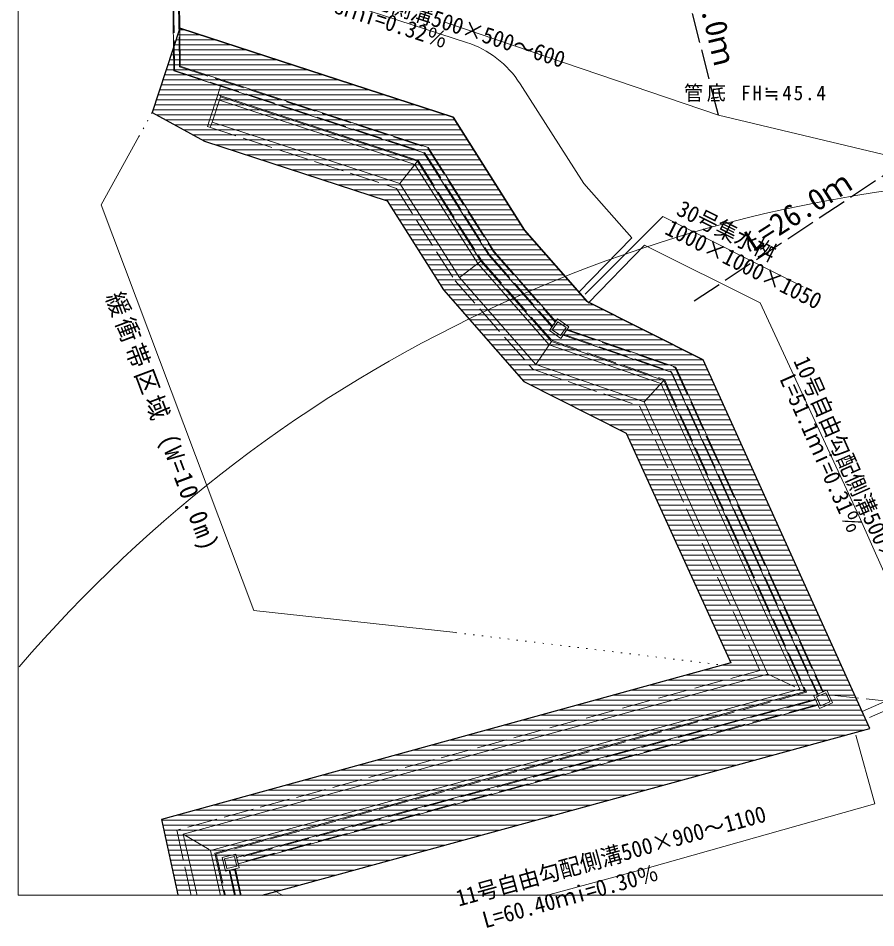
# Model space of a CAD drawing. Units: millimetres on the paper. Extents: x 0 to 442, y -44 to 297.
# Drawn here: x 0.2 to 171.6, y -6.5 to 175.3 of the extents above; entities that cross this region are included whole.
import ezdxf
from ezdxf.enums import TextEntityAlignment as Align

# ---------------------------------------------------------------- set-up
doc = ezdxf.new("R2010")
doc.units = ezdxf.units.MM
doc.linetypes.add('DASHED', pattern=[7.5, 6, -1.5])
doc.linetypes.add('DOTTED', pattern=[1.75, 0.25, -1.5])
for name, color, linetype, lineweight in [('_0-3_①．雨水', 7, 'Continuous', 9), ('①．雨水', 7, 'Continuous', 9), ('③．地下', 7, 'Continuous', 9), ('⑦．防火', 5, 'Continuous', 9), ('⑧．緩衝', 9, 'Continuous', 9), ('造成地', 7, 'Continuous', 9)]:
    doc.layers.add(name, color=color, linetype=linetype, lineweight=lineweight)
doc.styles.add('ＭＳ ゴシック', font='')
doc.styles.get('ＭＳ ゴシック').set_extended_font_data('MS Gothic')

msp = doc.modelspace()

# ---------------------------------------------------------------- linework, layer by layer
at = {"layer": '_0-3_①．雨水'}
for p, q in [((89.812, 170.449), (49.08, 183.705)), ((113.209, 142.222), (100.489, 162.18)), ((122.789, 131.385), (113.209, 142.222)), ((113.516, 120.086), (129.008, 135.662)), ((157.081, 121.604), (129.008, 135.662)), ((112.154, 120.447), (122.789, 131.385)), ((114.073, 118.352), (125.332, 129.932)), ((148.454, 118.354), (125.332, 129.932)), ((168.223, 75.714), (148.454, 118.354)), ((182.772, 42.892), (168.223, 75.714)), ((170.335, 35.501), (191.472, 44.87)), ((168.839, 36.716), (182.772, 42.892)), ((167.558, 31.973), (171.349, 18.268)), ((125.885, 5.409), (171.349, 18.268)), ((105.713, -0.06), (125.885, 5.409)), ((51.237, 1.011), (53.075, -0.06)), ((51.932, -0.06), (51.705, 0.072))]:
    msp.add_line(p, q, dxfattribs=at)
msp.add_arc((83.623, 151.431), 20, 32.51016, 71.9733, dxfattribs=at)
at = {"layer": '①．雨水'}
for p, q in [((31.298, 164.73), (30.859, 201.245)), ((32.587, 165.676), (32.159, 201.26)), ((32.587, 165.676), (82.136, 149.455)), ((31.298, 164.73), (81.289, 148.364)), ((82.136, 149.455), (95.326, 128.679)), ((81.289, 148.364), (94.283, 127.897)), ((94.283, 127.897), (106.85, 113.58)), ((95.326, 128.679), (107.619, 114.675)), ((107.967, 115.169), (106.357, 112.878)), ((108.064, 114.612), (106.914, 112.976)), ((107.967, 115.169), (110.258, 113.559)), ((108.064, 114.612), (109.7, 113.462)), ((106.357, 112.878), (108.648, 111.268)), ((106.914, 112.976), (108.55, 111.826)), ((109.7, 113.462), (108.55, 111.826)), ((110.258, 113.559), (108.648, 111.268)), ((109.905, 113.058), (131.604, 105.545)), ((109.128, 111.951), (130.651, 104.499)), ((131.604, 105.545), (161.055, 40.675)), ((130.651, 104.499), (159.865, 40.15)), ((161.755, 40.983), (159.193, 39.853)), ((161.55, 40.456), (159.72, 39.649)), ((161.55, 40.456), (162.357, 38.626)), ((161.755, 40.983), (162.885, 38.422)), ((159.489, 39.182), (43.869, 7.503)), ((159.193, 39.853), (160.323, 37.291)), ((159.72, 39.649), (160.528, 37.819)), ((162.885, 38.422), (160.323, 37.291)), ((162.357, 38.626), (160.528, 37.819)), ((160.02, 37.979), (44.171, 6.238)), ((43.705, 8.189), (40.982, 7.54)), ((40.982, 7.54), (41.631, 4.817)), ((43.409, 7.708), (41.464, 7.244)), ((43.409, 7.708), (43.873, 5.762)), ((43.705, 8.189), (44.355, 5.466)), ((41.464, 7.244), (41.927, 5.298)), ((44.355, 5.466), (41.631, 4.817)), ((43.873, 5.762), (41.927, 5.298)), ((42.343, 4.986), (43.468, -0.06)), ((43.608, 5.288), (44.8, -0.06))]:
    msp.add_line(p, q, dxfattribs=at)
at = {"layer": '①．雨水', "linetype": 'DASHED'}
for p, q in [((31.447, 164.839), (31.009, 201.246)), ((32.438, 165.567), (32.009, 201.258)), ((32.438, 165.567), (82.038, 149.329)), ((31.447, 164.839), (81.335, 148.507)), ((82.038, 149.329), (95.206, 128.589)), ((81.415, 148.445), (94.403, 127.987)), ((94.403, 127.987), (106.939, 113.706)), ((95.206, 128.589), (107.53, 114.548)), ((109.816, 112.93), (131.494, 105.424)), ((109.217, 112.079), (130.761, 104.62)), ((130.761, 104.62), (160.003, 40.21)), ((131.494, 105.424), (160.918, 40.614)), ((159.55, 39.043), (43.904, 7.357)), ((159.958, 38.118), (44.136, 6.384)), ((42.489, 5.021), (43.622, -0.06)), ((43.462, 5.253), (44.647, -0.06))]:
    msp.add_line(p, q, dxfattribs=at)
at = {"layer": '③．地下', "linetype": 'DASHED', "lineweight": 25}
for p, q in [((140.117, 155.872), (127.444, 205.47)), ((177.735, 146.895), (135.015, 118.536))]:
    msp.add_line(p, q, dxfattribs=at)
at = {"layer": '③．地下'}
for p, q in [((140.117, 155.872), (85.457, 174.452)), ((302.994, 117.005), (140.117, 155.872))]:
    msp.add_line(p, q, dxfattribs=at)
at = {"layer": '⑦．防火'}
msp.add_arc((213.167, -136.435), 280, 42.51535, 139.4391, dxfattribs=at)
at = {"layer": '⑧．緩衝', "color": 7, "lineweight": 25}
for p, q in [((32.495, 173.308), (26.974, 156.4)), ((32.495, 173.308), (26.974, 156.4)), ((32.495, 173.308), (26.974, 156.4)), ((87.124, 155.47), (32.495, 173.308)), ((32.495, 173.308), (87.124, 155.47)), ((87.124, 155.47), (32.495, 173.308)), ((26.974, 156.4), (37.425, 150.693)), ((26.974, 156.4), (37.425, 150.693)), ((101.39, 132.936), (87.124, 155.47)), ((87.124, 155.47), (101.39, 132.936)), ((101.39, 132.936), (87.124, 155.47)), ((37.425, 150.693), (73.909, 138.78)), ((37.425, 150.693), (73.909, 138.78)), ((73.909, 138.78), (85.163, 121.004)), ((73.909, 138.78), (85.163, 121.004)), ((113.9, 118.675), (101.39, 132.936)), ((101.39, 132.936), (113.9, 118.675)), ((113.9, 118.675), (101.39, 132.936)), ((85.163, 121.004), (101.266, 102.647)), ((85.163, 121.004), (101.266, 102.647)), ((137.084, 106.985), (113.9, 118.675)), ((113.9, 118.675), (137.084, 106.985)), ((137.084, 106.985), (113.9, 118.675)), ((170.356, 33.326), (137.084, 106.985)), ((170.356, 33.326), (137.084, 106.985)), ((101.266, 102.647), (121.691, 92.347)), ((101.266, 102.647), (121.691, 92.347)), ((121.691, 92.347), (142.596, 46.412)), ((121.691, 92.347), (142.596, 46.412)), ((142.596, 46.412), (28.884, 15.097)), ((142.596, 46.412), (28.884, 15.097)), ((54.44, 1.454), (170.356, 33.326)), ((54.44, 1.454), (170.356, 33.326)), ((28.884, 15.097), (32.146, 0.094)), ((28.884, 15.097), (32.146, 0.094)), ((28.884, 15.097), (32.146, 0.094)), ((32.146, 0.094), (48.991, -0.021)), ((48.991, -0.021), (54.44, 1.454))]:
    msp.add_line(p, q, dxfattribs=at)
at = {"layer": '⑧．緩衝'}
for p, q in [((32.388, 172.979), (33.501, 172.979)), ((31.735, 170.979), (39.626, 170.979)), ((32.061, 171.979), (36.563, 171.979)), ((31.408, 169.979), (42.688, 169.979)), ((30.755, 167.979), (48.813, 167.979)), ((31.082, 168.979), (45.751, 168.979)), ((30.102, 165.979), (54.938, 165.979)), ((30.429, 166.979), (51.876, 166.979)), ((29.449, 163.979), (61.063, 163.979)), ((29.776, 164.979), (58.001, 164.979)), ((28.796, 161.979), (67.188, 161.979)), ((29.123, 162.979), (64.126, 162.979)), ((28.47, 160.979), (70.251, 160.979)), ((27.817, 158.979), (76.376, 158.979)), ((28.143, 159.979), (73.313, 159.979)), ((27.163, 156.979), (82.501, 156.979)), ((27.49, 157.979), (79.438, 157.979)), ((27.745, 155.979), (85.563, 155.979)), ((29.576, 154.979), (87.434, 154.979)), ((31.408, 153.979), (88.068, 153.979)), ((33.239, 152.979), (88.701, 152.979)), ((35.07, 151.979), (89.334, 151.979)), ((36.902, 150.979), (89.967, 150.979)), ((39.612, 149.979), (90.6, 149.979)), ((42.674, 148.979), (91.233, 148.979)), ((45.737, 147.979), (91.866, 147.979)), ((48.799, 146.979), (92.499, 146.979)), ((51.862, 145.979), (93.132, 145.979)), ((54.924, 144.979), (93.766, 144.979)), ((57.986, 143.979), (94.399, 143.979)), ((61.049, 142.979), (95.032, 142.979)), ((64.111, 141.979), (95.665, 141.979)), ((67.173, 140.979), (96.298, 140.979)), ((70.236, 139.979), (96.931, 139.979)), ((73.298, 138.979), (97.564, 138.979)), ((74.416, 137.979), (98.197, 137.979)), ((75.049, 136.979), (98.83, 136.979)), ((75.682, 135.979), (99.464, 135.979)), ((76.315, 134.979), (100.097, 134.979)), ((76.948, 133.979), (100.73, 133.979)), ((77.581, 132.979), (101.363, 132.979)), ((78.214, 131.979), (102.229, 131.979)), ((78.847, 130.979), (103.107, 130.979)), ((79.48, 129.979), (103.984, 129.979)), ((80.114, 128.979), (104.861, 128.979)), ((80.747, 127.979), (105.738, 127.979)), ((81.38, 126.979), (106.616, 126.979)), ((82.013, 125.979), (107.493, 125.979)), ((82.646, 124.979), (108.37, 124.979)), ((83.279, 123.979), (109.247, 123.979)), ((83.912, 122.979), (110.125, 122.979)), ((84.545, 121.979), (111.002, 121.979)), ((85.184, 120.979), (111.879, 120.979)), ((86.062, 119.979), (112.756, 119.979)), ((86.939, 118.979), (113.633, 118.979)), ((87.816, 117.979), (115.28, 117.979)), ((88.693, 116.979), (117.263, 116.979)), ((89.57, 115.979), (119.246, 115.979)), ((90.448, 114.979), (121.229, 114.979)), ((91.325, 113.979), (123.213, 113.979)), ((92.202, 112.979), (125.196, 112.979)), ((93.079, 111.979), (127.179, 111.979)), ((93.957, 110.979), (129.162, 110.979)), ((94.834, 109.979), (131.145, 109.979)), ((95.711, 108.979), (133.128, 108.979)), ((96.588, 107.979), (135.111, 107.979)), ((97.465, 106.979), (137.086, 106.979)), ((98.343, 105.979), (137.538, 105.979)), ((99.22, 104.979), (137.99, 104.979)), ((100.097, 103.979), (138.441, 103.979)), ((100.974, 102.979), (138.893, 102.979)), ((102.59, 101.979), (139.345, 101.979)), ((104.573, 100.979), (139.797, 100.979)), ((106.556, 99.979), (140.248, 99.979)), ((108.539, 98.979), (140.7, 98.979)), ((110.522, 97.979), (141.152, 97.979)), ((112.505, 96.979), (141.603, 96.979)), ((114.488, 95.979), (142.055, 95.979)), ((116.471, 94.979), (142.507, 94.979)), ((118.454, 93.979), (142.959, 93.979)), ((120.437, 92.979), (143.41, 92.979)), ((121.859, 91.979), (143.862, 91.979)), ((122.314, 90.979), (144.314, 90.979)), ((122.769, 89.979), (144.765, 89.979)), ((123.224, 88.979), (145.217, 88.979)), ((123.679, 87.979), (145.669, 87.979)), ((124.134, 86.979), (146.121, 86.979)), ((124.589, 85.979), (146.572, 85.979)), ((125.044, 84.979), (147.024, 84.979)), ((125.499, 83.979), (147.476, 83.979)), ((125.955, 82.979), (147.927, 82.979)), ((126.41, 81.979), (148.379, 81.979)), ((126.865, 80.979), (148.831, 80.979)), ((127.32, 79.979), (149.282, 79.979)), ((127.775, 78.979), (149.734, 78.979)), ((128.23, 77.979), (150.186, 77.979)), ((128.685, 76.979), (150.638, 76.979)), ((129.14, 75.979), (151.089, 75.979)), ((129.595, 74.979), (151.541, 74.979)), ((130.05, 73.979), (151.993, 73.979)), ((130.506, 72.979), (152.444, 72.979)), ((130.961, 71.979), (152.896, 71.979)), ((131.416, 70.979), (153.348, 70.979)), ((131.871, 69.979), (153.8, 69.979)), ((132.326, 68.979), (154.251, 68.979)), ((132.781, 67.979), (154.703, 67.979)), ((133.236, 66.979), (155.155, 66.979)), ((133.691, 65.979), (155.606, 65.979)), ((134.146, 64.979), (156.058, 64.979)), ((134.601, 63.979), (156.51, 63.979)), ((135.056, 62.979), (156.962, 62.979)), ((135.512, 61.979), (157.413, 61.979)), ((135.967, 60.979), (157.865, 60.979)), ((136.422, 59.979), (158.317, 59.979)), ((136.877, 58.979), (158.768, 58.979)), ((137.332, 57.979), (159.22, 57.979)), ((137.787, 56.979), (159.672, 56.979)), ((138.242, 55.979), (160.124, 55.979)), ((138.697, 54.979), (160.575, 54.979)), ((139.152, 53.979), (161.027, 53.979)), ((139.607, 52.979), (161.479, 52.979)), ((140.062, 51.979), (161.93, 51.979)), ((140.518, 50.979), (162.382, 50.979)), ((140.973, 49.979), (162.834, 49.979)), ((141.428, 48.979), (163.286, 48.979)), ((141.883, 47.979), (163.737, 47.979)), ((141.024, 45.979), (164.641, 45.979)), ((142.338, 46.979), (164.189, 46.979)), ((133.761, 43.979), (165.544, 43.979)), ((137.392, 44.979), (165.092, 44.979)), ((126.499, 41.979), (166.447, 41.979)), ((130.13, 42.979), (165.996, 42.979)), ((122.867, 40.979), (166.899, 40.979)), ((115.605, 38.979), (167.803, 38.979)), ((119.236, 39.979), (167.351, 39.979)), ((108.343, 36.979), (168.706, 36.979)), ((111.974, 37.979), (168.254, 37.979)), ((101.08, 34.979), (169.609, 34.979)), ((104.711, 35.979), (169.158, 35.979)), ((93.818, 32.979), (169.096, 32.979)), ((97.449, 33.979), (170.061, 33.979)), ((86.555, 30.979), (161.822, 30.979)), ((90.187, 31.979), (165.459, 31.979)), ((82.924, 29.979), (158.185, 29.979)), ((75.662, 27.979), (150.911, 27.979)), ((79.293, 28.979), (154.548, 28.979)), ((68.399, 25.979), (143.637, 25.979)), ((72.031, 26.979), (147.274, 26.979)), ((61.137, 23.979), (136.363, 23.979)), ((64.768, 24.979), (140, 24.979)), ((53.875, 21.979), (129.089, 21.979)), ((57.506, 22.979), (132.726, 22.979)), ((50.243, 20.979), (125.452, 20.979)), ((42.981, 18.979), (118.179, 18.979)), ((46.612, 19.979), (121.816, 19.979)), ((35.719, 16.979), (110.905, 16.979)), ((39.35, 17.979), (114.542, 17.979)), ((28.909, 14.979), (103.631, 14.979)), ((32.087, 15.979), (107.268, 15.979)), ((29.127, 13.979), (99.994, 13.979)), ((29.344, 12.979), (96.357, 12.979)), ((29.562, 11.979), (92.72, 11.979)), ((29.779, 10.979), (89.083, 10.979)), ((29.996, 9.979), (85.446, 9.979)), ((30.214, 8.979), (81.809, 8.979)), ((30.431, 7.979), (78.172, 7.979)), ((30.649, 6.979), (74.536, 6.979)), ((30.866, 5.979), (70.899, 5.979)), ((31.083, 4.979), (67.262, 4.979)), ((31.301, 3.979), (63.625, 3.979)), ((31.518, 2.979), (59.988, 2.979)), ((31.736, 1.979), (56.351, 1.979)), ((31.953, 0.979), (52.686, 0.979))]:
    msp.add_line(p, q, dxfattribs=at)
at = {"layer": '⑧．緩衝', "color": 7, "linetype": 'DOTTED', "lineweight": 18}
for p, q in [((24.34, 151.636), (26.974, 156.4)), ((87.642, 52.471), (141.024, 45.979))]:
    msp.add_line(p, q, dxfattribs=at)
at = {"layer": '⑧．緩衝', "color": 7}
for p, q in [((24.34, 151.636), (16.782, 137.964)), ((47.289, 56.92), (16.782, 137.964)), ((87.642, 52.471), (47.289, 56.92))]:
    msp.add_line(p, q, dxfattribs=at)
at = {"layer": '造成地'}
for p, q in [((0.225, 0.012), (0.225, 297.049)), ((31.298, 164.73), (30.859, 201.244)), ((32.587, 165.676), (32.159, 201.26)), ((31.006, 189.032), (31.298, 164.73)), ((32.587, 165.676), (82.136, 149.454)), ((31.298, 164.73), (40.647, 161.664)), ((31.298, 164.73), (81.289, 148.364)), ((40.667, 161.663), (39.818, 159.067)), ((38.384, 154.687), (40.107, 159.952)), ((40.615, 159.575), (38.954, 154.5)), ((39.818, 159.067), (79.496, 146.058)), ((40.107, 159.952), (40.678, 159.765)), ((40.107, 159.952), (80.115, 146.854)), ((40.678, 159.765), (40.615, 159.575)), ((79.985, 146.687), (40.615, 159.575)), ((38.036, 153.625), (38.384, 154.687)), ((38.954, 154.5), (38.606, 153.438)), ((38.954, 154.5), (76.503, 142.208)), ((82.136, 149.454), (95.326, 128.678)), ((81.289, 148.364), (94.282, 127.897)), ((79.496, 146.058), (92.075, 126.243)), ((92.677, 126.694), (79.985, 146.687)), ((76.503, 142.208), (88.391, 123.482)), ((94.282, 127.897), (106.85, 113.58)), ((95.326, 128.678), (107.619, 114.674)), ((92.075, 126.243), (106.323, 110.012)), ((106.755, 110.656), (92.677, 126.694)), ((88.391, 123.482), (103.674, 106.072)), ((107.967, 115.169), (106.357, 112.878)), ((108.064, 114.612), (106.914, 112.975)), ((107.967, 115.169), (110.258, 113.559)), ((108.064, 114.612), (109.7, 113.462)), ((106.357, 112.878), (108.648, 111.268)), ((106.914, 112.975), (108.55, 111.825)), ((109.7, 113.462), (108.55, 111.825)), ((110.258, 113.559), (108.648, 111.268)), ((109.905, 113.057), (131.604, 105.544)), ((109.128, 111.951), (130.651, 104.499)), ((106.323, 110.012), (128.636, 102.287)), ((129.185, 102.89), (106.755, 110.656)), ((103.674, 106.072), (125.271, 98.594)), ((131.604, 105.544), (161.055, 40.674)), ((130.651, 104.499), (159.865, 40.149)), ((128.636, 102.287), (156.377, 41.181)), ((157.424, 40.69), (129.185, 102.89)), ((125.271, 98.594), (149.972, 44.185)), ((149.972, 44.185), (33.215, 12.195)), ((156.377, 41.181), (38.648, 8.924)), ((39.535, 8.389), (157.424, 40.69)), ((161.755, 40.983), (159.193, 39.853)), ((161.55, 40.456), (159.72, 39.648)), ((161.55, 40.456), (162.357, 38.626)), ((161.755, 40.983), (162.885, 38.421)), ((159.489, 39.182), (43.869, 7.503)), ((159.193, 39.853), (160.323, 37.291)), ((159.72, 39.648), (160.528, 37.818)), ((162.885, 38.421), (160.323, 37.291)), ((162.357, 38.626), (160.528, 37.818)), ((160.02, 37.979), (44.171, 6.237)), ((33.215, 12.195), (35.948, -0.06)), ((38.648, 8.924), (40.651, -0.06)), ((41.419, -0.06), (39.535, 8.389)), ((43.705, 8.189), (40.982, 7.54)), ((40.982, 7.54), (41.631, 4.816)), ((43.409, 7.707), (41.464, 7.243)), ((43.409, 7.707), (43.873, 5.762)), ((43.705, 8.189), (44.355, 5.465)), ((41.464, 7.243), (41.927, 5.298)), ((44.355, 5.465), (41.631, 4.816)), ((43.873, 5.762), (41.927, 5.298)), ((42.343, 4.986), (43.468, -0.06)), ((43.608, 5.287), (44.8, -0.06)), ((420.04, 0.012), (0.225, 0.012))]:
    msp.add_line(p, q, dxfattribs=at)
at = {"layer": '造成地', "linetype": 'DASHED'}
for p, q in [((31.447, 164.839), (31.009, 201.246)), ((32.438, 165.567), (32.009, 201.258)), ((32.438, 165.567), (82.038, 149.328)), ((31.447, 164.839), (81.335, 148.506)), ((40.678, 159.765), (80.115, 146.854)), ((38.036, 153.625), (75.774, 141.27)), ((82.038, 149.328), (95.206, 128.588)), ((81.415, 148.444), (94.403, 127.987)), ((79.985, 146.687), (76.503, 142.208)), ((80.115, 146.854), (92.838, 126.814)), ((75.774, 141.27), (87.493, 122.81)), ((94.403, 127.987), (106.939, 113.706)), ((95.206, 128.588), (107.53, 114.548)), ((92.677, 126.694), (88.391, 123.482)), ((92.838, 126.814), (106.871, 110.828)), ((87.493, 122.81), (103.029, 105.112)), ((109.815, 112.93), (131.494, 105.424)), ((109.217, 112.079), (130.761, 104.619)), ((106.755, 110.656), (103.674, 106.072)), ((106.871, 110.828), (129.332, 103.051)), ((103.029, 105.112), (124.451, 97.695)), ((130.761, 104.619), (160.003, 40.21)), ((131.494, 105.424), (160.918, 40.614)), ((129.185, 102.89), (125.271, 98.594)), ((129.332, 103.051), (157.703, 40.559)), ((124.451, 97.695), (148.412, 44.917)), ((148.412, 44.917), (31.892, 12.991)), ((149.972, 44.185), (157.424, 40.69)), ((157.703, 40.559), (39.772, 8.247)), ((162.164, 40.055), (347.332, 19.131)), ((159.55, 39.043), (43.904, 7.357)), ((159.958, 38.118), (44.136, 6.383)), ((31.892, 12.991), (34.803, -0.06)), ((33.215, 12.195), (39.535, 8.389)), ((39.772, 8.247), (41.624, -0.06)), ((42.489, 5.021), (43.622, -0.06)), ((43.462, 5.253), (44.647, -0.06))]:
    msp.add_line(p, q, dxfattribs=at)

# ---------------------------------------------------------------- texts
at = {"layer": '_0-3_①．雨水', "style": 'ＭＳ ゴシック', "width": 0.95}
for s, rotation, p in [('9号自由勾配側溝500×500～600', 341.973, (51.695, 182.854)), (' L=63.8ｍi=0.32％', 341.973, (50.581, 179.431)), ('30号集水桝', 333.401, (131.041, 135.198)), ('1000×1000×1050', 333.401, (128.754, 131.357)), ('10号自由勾配側溝500×800', 293.906, (154.137, 106.387)), (' L=51.1ｍi=0.31％', 293.906, (150.48, 104.766)), ('11号自由勾配側溝500×900～1100', 15.463, (88.487, -3.246)), (' L=60.40ｍi=0.30％', 15.463, (91.715, -8.163))]:
    msp.add_text(s, height=3.299, rotation=rotation, dxfattribs=at).set_placement(p, align=Align.BOTTOM_LEFT)
at = {"layer": '③．地下', "color": 1, "style": 'ＭＳ ゴシック'}
for rotation, p in [(283.429, (132.528, 188.434)), (32.583, (147.806, 127.274))]:
    msp.add_text('L=26.0ｍ', height=4.399, rotation=rotation, dxfattribs=at).set_placement(p, align=Align.BOTTOM_LEFT)
at = {"layer": '③．地下', "insert": (133.239, 158.55), "char_height": 2.933, "attachment_point": 7, "style": 'ＭＳ ゴシック'}
msp.add_mtext('\\T1.2;\\W0.95;管底\\~FH≒45.4', dxfattribs=at)
at = {"layer": '⑧．緩衝', "color": 7, "insert": (16.755, 119.372), "char_height": 3.666, "attachment_point": 7, "rotation": 290.628, "style": 'ＭＳ ゴシック'}
msp.add_mtext('\\T1.16;\\W0.95;緩衝帯区域\\~(W=10.0m)', dxfattribs=at)

doc.saveas('drawing.dxf')
